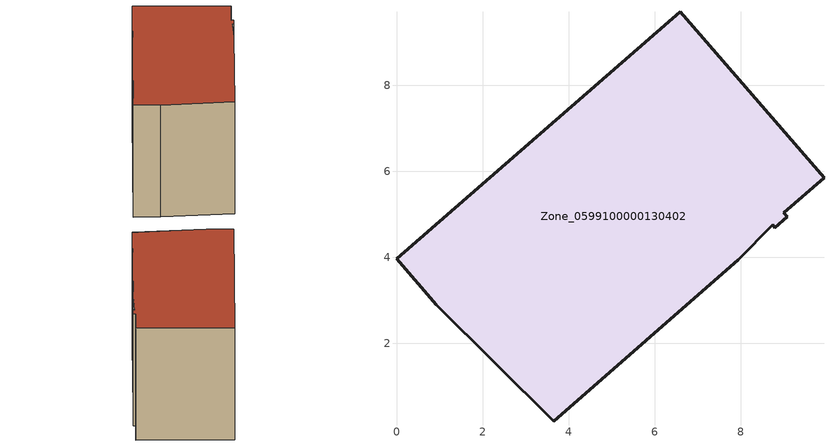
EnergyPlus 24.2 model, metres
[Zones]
Zone_0599100000130402
 floor ground (C_G): 7.95,3.94 3.66,0.19 0.93,2.9 0,3.97 6.59,9.71 9.94,5.85 9,5.04 9.09,4.94 8.79,4.68 8.75,4.76 z0
 wall outside (C_F): 6.59,9.71 0,3.97 0.93,2.9 3.66,0.19 7.95,3.94 8.75,4.76 8.79,4.68 9.09,4.94 9,5.04 9.94,5.85 6.59,9.71 z0:7.11
 roof outside (C_R): 3.66,0.19 7.95,3.94 8.75,4.76 8.79,4.68 9.09,4.94 9,5.04 9.94,5.85 6.59,9.71 0,3.97 0.93,2.9 z7.11
[BUILDING]
Pand.0599100000130402: North Axis=0; Terrain=City; Loads Convergence Tolerance Value=0.04; Temperature Convergence Tolerance Value=0.4; Solar Distribution=FullExterior; Maximum Number of Warmup Days=25; Minimum Number of Warmup Days=1
[Site:Location]
Rotterdam.The.Hague.AP_ZH_NLD Design_Conditions: Latitude=51.96; Longitude=4.45; Time Zone=1; Elevation=-4.5
[SITE:GROUNDTEMPERATURE:BUILDINGSURFACE]
18, 18, 18, 18, 18, 18, 18, 18, 18, 18, 18, 18
[MATERIAL] Thermal Absorptance=0.9; Solar Absorptance=0.7; Visible Absorptance=0.7
Name | Roughness | Thickness | Conductivity | Density | Specific Heat
G.TC.1946 | MediumSmooth | 0.15 | 1 | 540 | 1210
F.TC.1946 | Rough | 0.3 | 0.857143 | 1920 | 840
R.TC.1946 | MediumRough | 0.2 | 0.909091 | 1500 | 1000
[CONSTRUCTION]
C_G: G.TC.1946
C_F: F.TC.1946
C_R: R.TC.1946
[ZONE]
Zone_0599100000130402: Type=1; Multiplier=1; Ceiling Height=Autocalculate; Volume=Autocalculate; Floor Area=autocalculate; Part of Total Floor Area=Yes
[ZONEINFILTRATION:DESIGNFLOWRATE]
Infil_Zone_0599100000130402: Zone or ZoneList or Space or SpaceList=Zone_0599100000130402; Schedule=AlwaysOn; Design Flow Rate Calculation Method=Flow/Area; Flow Rate per Floor Area=0.003; Constant Term Coefficient=1; Temperature Term Coefficient=0; Velocity Term Coefficient=0; Velocity Squared Term Coefficient=0
[HVACTEMPLATE:ZONE:IDEALLOADSAIRSYSTEM]
Zone_0599100000130402: Maximum Heating Supply Air Temperature=50; Minimum Cooling Supply Air Temperature=13; Maximum Heating Supply Air Humidity Ratio=0.0156; Minimum Cooling Supply Air Humidity Ratio=0.0077; Heating Limit=NoLimit; Cooling Limit=NoLimit; Dehumidification Control Type=ConstantSensibleHeatRatio; Cooling Sensible Heat Ratio=0.7; Dehumidification Setpoint=60; Humidification Control Type=None; Humidification Setpoint=30; Outdoor Air Method=None; Outdoor Air Flow Rate per Person=0.00944; Outdoor Air Flow Rate per Zone Floor Area=0; Outdoor Air Flow Rate per Zone=0; Demand Controlled Ventilation Type=None; Outdoor Air Economizer Type=NoEconomizer; Heat Recovery Type=None; Sensible Heat Recovery Effectiveness=0.7; Latent Heat Recovery Effectiveness=0.65
[ZONECONTROL:THERMOSTAT]
ThermostatControl_Zone_0599100000130402: Zone or ZoneList=Zone_0599100000130402; Control Type Schedule=DualSetpointControlType; Control 1=Thermostat_Zone_0599100000130402; Temperature Difference Between Cutout And Setpoint=0
[THERMOSTATSETPOINT:DUALSETPOINT]
Thermostat_Zone_0599100000130402: Heating Setpoint Temperature Schedule=HeatingSetpoint_Zone_0599100000130402; Cooling Setpoint Temperature Schedule=CoolingSetpoint_Zone_0599100000130402
[SCHEDULE:COMPACT]
HeatingSetpoint_Zone_0599100000130402: Through: 12/31, For: AllDays, Until: 24:00, 21
CoolingSetpoint_Zone_0599100000130402: Through: 12/31, For: AllDays, Until: 24:00, 24
DualSetpointControlType: Through: 12/31, For: AllDays, Until: 24:00, 4
AlwaysOn: Through: 12/31, For: AllDays, Until: 24:00, 1
